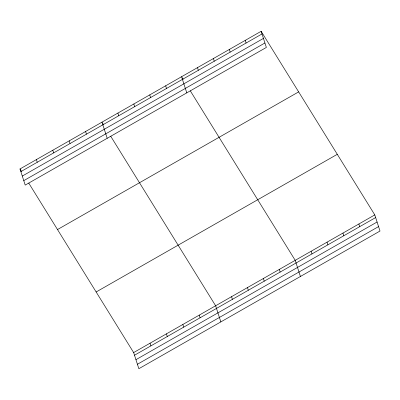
<?xml version="1.0" encoding="UTF-8"?>
<svg xmlns="http://www.w3.org/2000/svg" width="400" height="400" viewBox="0 0 400 400"><rect width="100%" height="100%" fill="white"/><g stroke="black" fill="none" stroke-linecap="round" stroke-linejoin="round"><path stroke-width="0.6" d="M261.145 31.295L266.36 47.43L25.21 185.095L20 168.955L261.145 31.295L374.79 214.905L380 231.045L138.855 368.705L133.64 352.57L28.73 183.06M20.86 171.62L262.005 33.955M22.295 176.065L263.44 38.405M23.775 180.645L264.92 42.985M57.5 229.55L298.65 91.885M96.14 291.975L337.285 154.315M133.64 352.57L374.79 214.905M134.5 355.23L375.645 217.565M135.94 359.675L377.085 222.015M137.42 364.26L378.565 226.595M183.185 79.335L181.57 76.725L186.78 92.86M190.295 90.825L295.21 260.335L300.42 276.47M103.605 124.765L101.99 122.15L107.2 138.29M110.72 136.255L215.63 305.765L220.845 321.9M20 168.955L21.615 171.57M358.87 223.99L359.73 226.65M342.955 233.075L343.815 235.74M327.04 242.165L327.9 244.825M245.23 40.38L246.09 43.04M311.125 251.25L311.985 253.91M229.315 49.465L230.175 52.125M213.4 58.55L214.26 61.215M279.295 269.42L280.155 272.08M197.485 67.635L198.345 70.3M263.38 278.505L264.24 281.165M247.465 287.59L248.32 290.255M165.65 85.81L166.51 88.47M231.545 296.675L232.405 299.34M149.735 94.895L150.595 97.555M133.82 103.98L134.68 106.64M199.235 315.125L200.095 317.785M117.905 113.065L118.765 115.725M182.835 324.485L183.695 327.145M166.44 333.845L167.295 336.505M85.59 131.515L86.45 134.175M150.04 343.205L150.9 345.87M69.195 140.875L70.055 143.535M52.795 150.235L53.655 152.895M36.4 159.595L37.255 162.255"/></g></svg>
